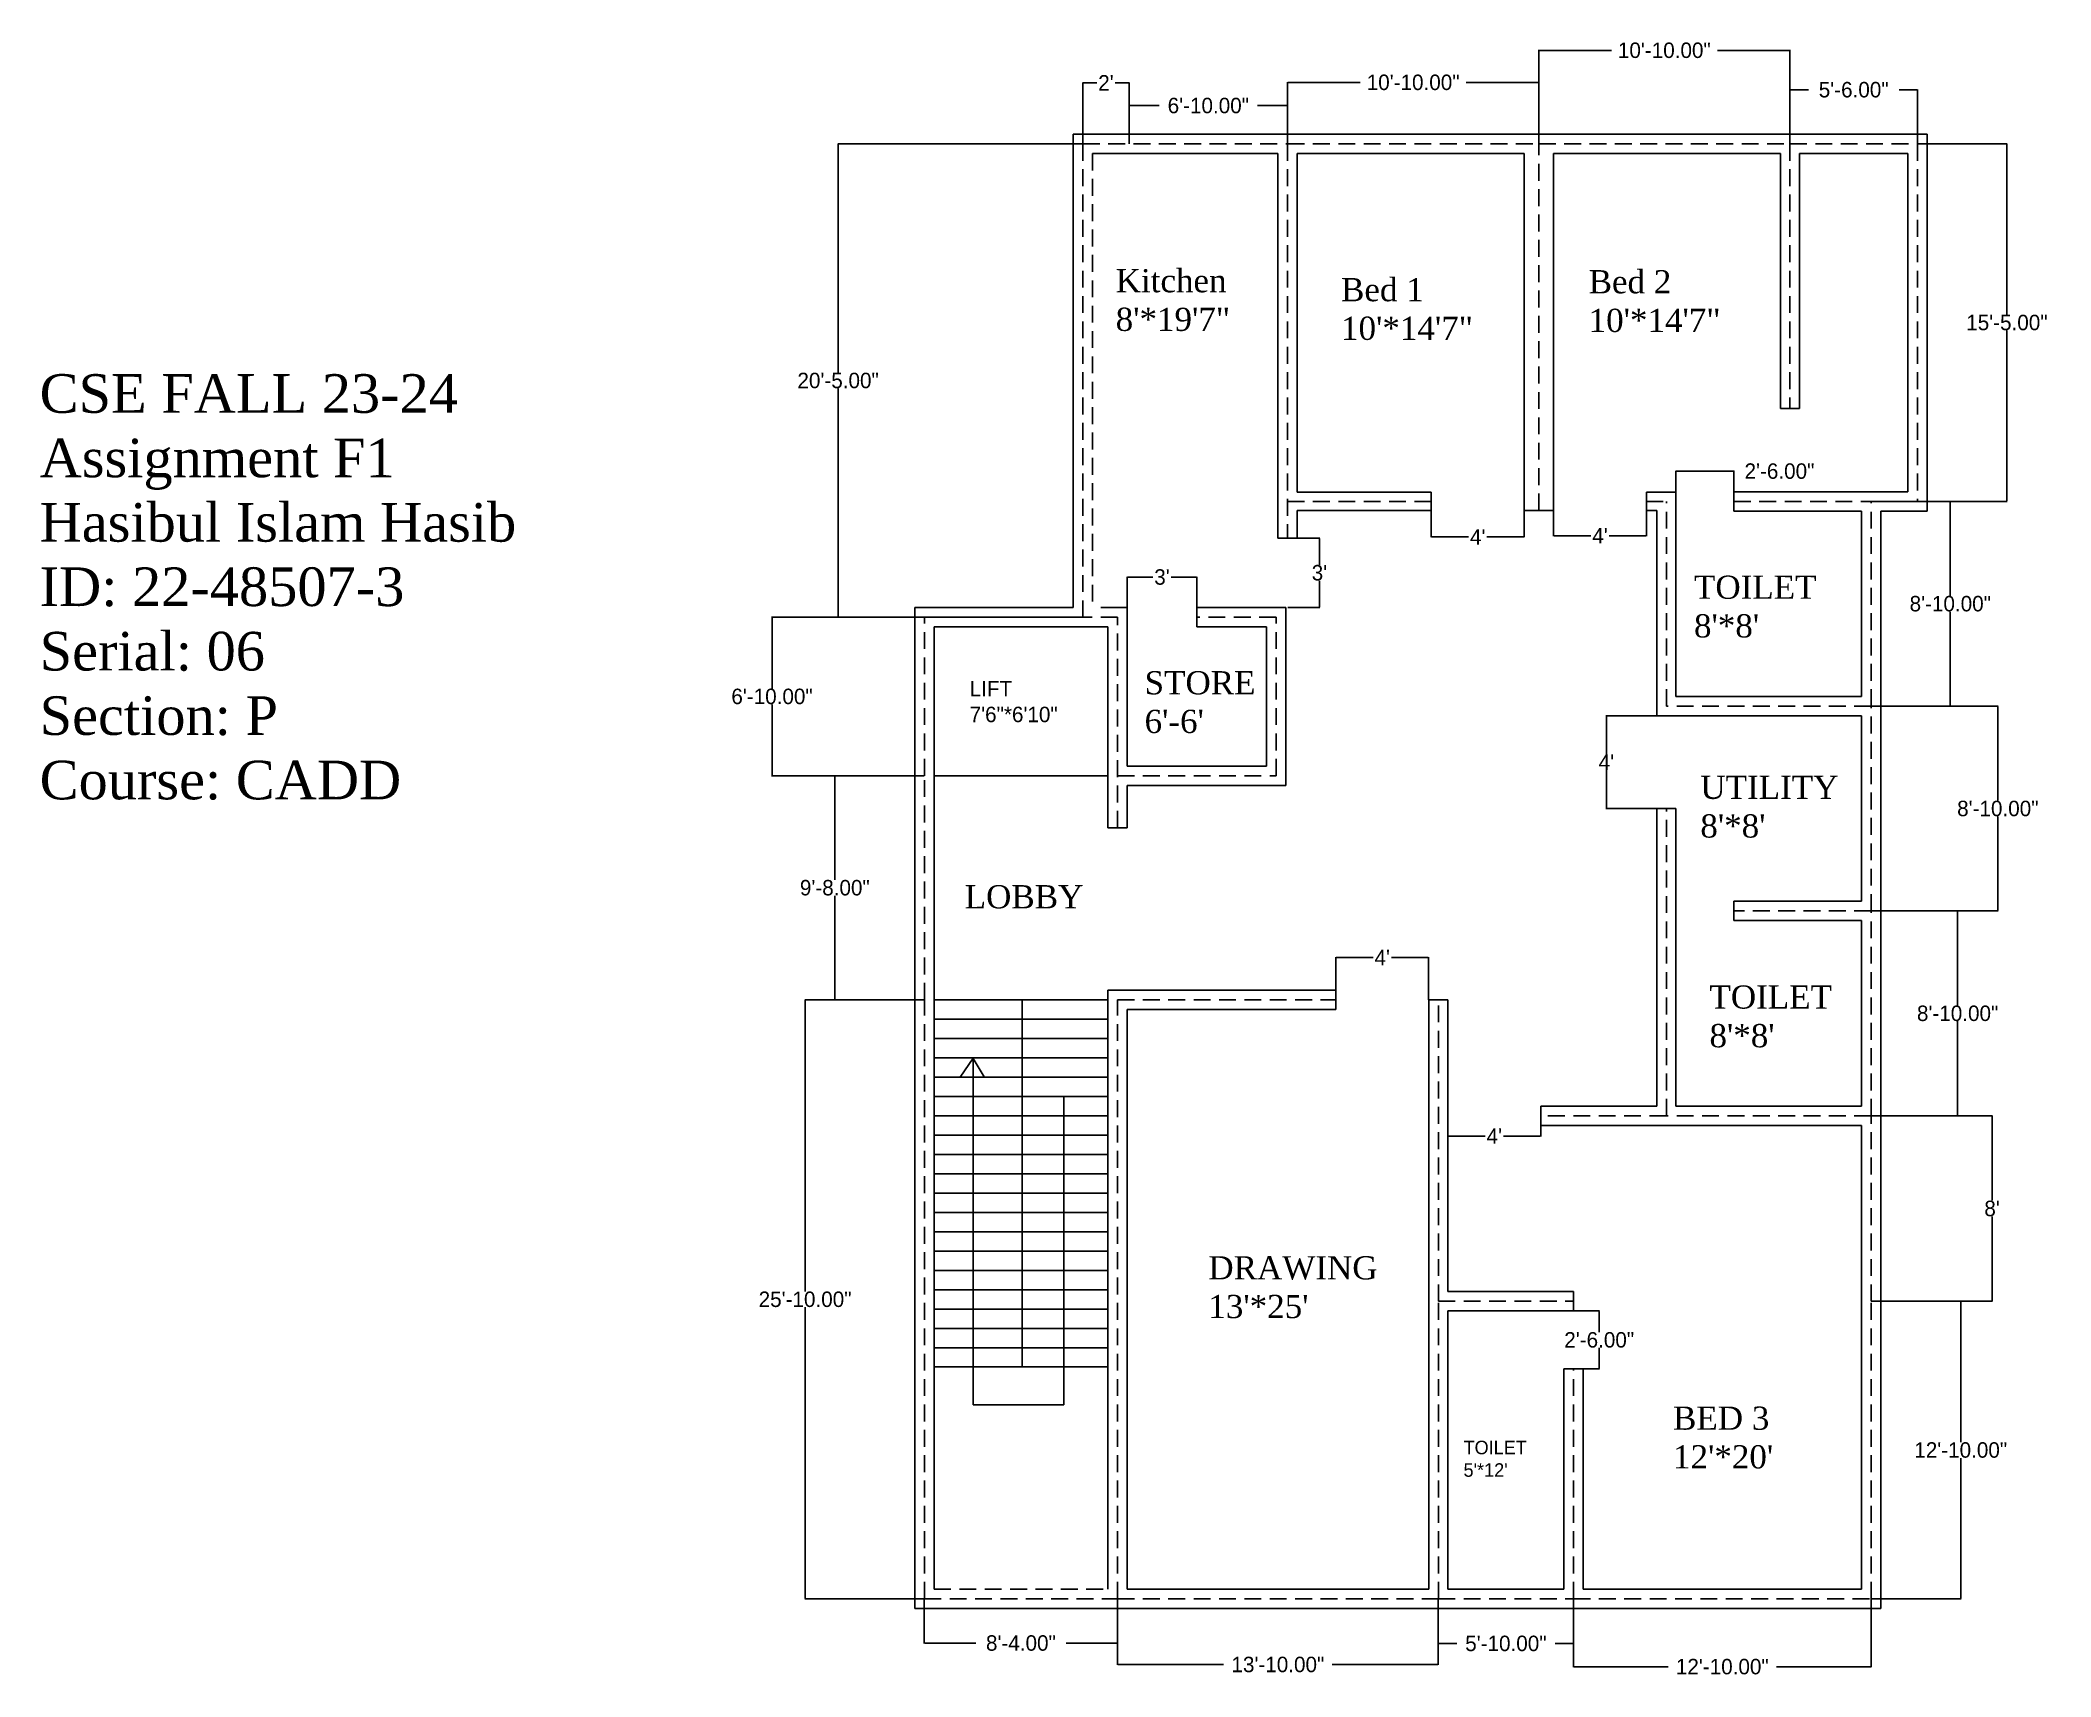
# Model space of a CAD drawing. Header units: inches. Extents: x -686 to 355, y -62 to 785.
import ezdxf

# ---------------------------------------------------------------- set-up
doc = ezdxf.new("R2010")
doc.units = ezdxf.units.IN
doc.header["$LTSCALE"] = 35
doc.header["$MEASUREMENT"] = 0
doc.linetypes.add('HIDDEN', pattern=[0.375, 0.25, -0.125])
doc.dimstyles.get("Standard").update_dxf_attribs({"dimtxt": 8, "dimasz": 0.18, "dimexe": 0.18, "dimexo": 0.0625, "dimgap": 0.09, "dimtad": 0, "dimtih": 1, "dimtoh": 1, "dimzin": 0, "dimdsep": 46, "dimlunit": 3, "dimtxsty": 'Standard', "dimcen": 0.09, "dimadec": 0, "dimazin": 0, "dimtfac": 1, "dimtofl": 0, "dimtmove": 0, "dimatfit": 3, "dimfxl": 1, "dimtolj": 1, "dimtzin": 0, "dimarcsym": 0})

# ---------------------------------------------------------------- blocks, each defined once
blk = doc.blocks.new('*D3')
at = {"color": 0, "lineweight": -2}
for p, q in [((-228.4, -21.4), (-228.4, -44.4)), ((-128.4, -21.4), (-128.4, -44.4)), ((-228.2, -44.2), (-201.8, -44.2)), ((-128.6, -44.2), (-154.9, -44.2))]:
    blk.add_line(p, q, dxfattribs=at)
at = {"color": 0}
for points in [[(-228.2, -44.2), (-228.2, -44.2), (-228.4, -44.2)], [(-128.6, -44.2), (-128.6, -44.2), (-128.4, -44.2)]]:
    blk.add_solid(points, dxfattribs=at)
at = {"layer": 'Defpoints', "color": 0}
for p in [(-228.4, -21.3), (-128.4, -21.3), (-128.4, -44.2)]:
    blk.add_point(p, dxfattribs=at)
at = {"color": 0, "insert": (-178.4, -44.2), "char_height": 8, "attachment_point": 5}
blk.add_mtext('\\A1;8\'-4.00"', dxfattribs=at)
blk = doc.blocks.new('*D4')
at = {"color": 0, "lineweight": -2}
for p, q in [((-128.4, -21.4), (-128.4, -55.5)), ((37.6, -21.4), (37.6, -55.5)), ((-128.2, -55.3), (-73.5, -55.3)), ((37.4, -55.3), (-17.3, -55.3))]:
    blk.add_line(p, q, dxfattribs=at)
at = {"color": 0}
for points in [[(-128.2, -55.3), (-128.2, -55.3), (-128.4, -55.3)], [(37.4, -55.3), (37.4, -55.3), (37.6, -55.3)]]:
    blk.add_solid(points, dxfattribs=at)
at = {"layer": 'Defpoints', "color": 0}
for p in [(-128.4, -21.4), (37.6, -21.3), (37.6, -55.3)]:
    blk.add_point(p, dxfattribs=at)
at = {"color": 0, "insert": (-45.4, -55.3), "char_height": 8, "attachment_point": 5}
blk.add_mtext('\\A1;13\'-10.00"', dxfattribs=at)
blk = doc.blocks.new('*D5')
at = {"color": 0, "lineweight": -2}
for p, q in [((37.6, -21.4), (37.6, -44.6)), ((107.6, -21.4), (107.6, -44.6)), ((37.8, -44.4), (47.2, -44.4)), ((107.4, -44.4), (98.1, -44.4))]:
    blk.add_line(p, q, dxfattribs=at)
at = {"color": 0}
for points in [[(37.8, -44.4), (37.8, -44.5), (37.6, -44.4)], [(107.4, -44.4), (107.4, -44.5), (107.6, -44.4)]]:
    blk.add_solid(points, dxfattribs=at)
at = {"layer": 'Defpoints', "color": 0}
for p in [(37.6, -21.3), (107.6, -21.3), (107.6, -44.4)]:
    blk.add_point(p, dxfattribs=at)
at = {"color": 0, "insert": (72.6, -44.4), "char_height": 8, "attachment_point": 5}
blk.add_mtext('\\A1;5\'-10.00"', dxfattribs=at)
blk = doc.blocks.new('*D6')
at = {"color": 0, "lineweight": -2}
for p, q in [((107.6, -21.4), (107.6, -56.6)), ((261.6, -21.4), (261.6, -56.6)), ((107.8, -56.4), (156.5, -56.4)), ((261.4, -56.4), (212.7, -56.4))]:
    blk.add_line(p, q, dxfattribs=at)
at = {"color": 0}
for points in [[(107.8, -56.3), (107.8, -56.4), (107.6, -56.4)], [(261.4, -56.3), (261.4, -56.4), (261.6, -56.4)]]:
    blk.add_solid(points, dxfattribs=at)
at = {"layer": 'Defpoints', "color": 0}
for p in [(107.6, -21.4), (261.6, -21.3), (261.6, -56.4)]:
    blk.add_point(p, dxfattribs=at)
at = {"color": 0, "insert": (184.6, -56.4), "char_height": 8, "attachment_point": 5}
blk.add_mtext('\\A1;12\'-10.00"', dxfattribs=at)
blk = doc.blocks.new('*D7')
at = {"color": 0, "lineweight": -2}
for p, q in [((261.7, 132.7), (308.2, 132.7)), ((308, 132.5), (308, 59.8)), ((308, -21.1), (308, 51.6)), ((261.7, -21.3), (308.2, -21.3))]:
    blk.add_line(p, q, dxfattribs=at)
at = {"color": 0}
for points in [[(308, 132.5), (308, 132.5), (308, 132.7)], [(308, -21.1), (308, -21.1), (308, -21.3)]]:
    blk.add_solid(points, dxfattribs=at)
at = {"layer": 'Defpoints', "color": 0}
for p in [(261.6, 132.7), (308, 132.7), (261.6, -21.3)]:
    blk.add_point(p, dxfattribs=at)
at = {"color": 0, "insert": (308, 55.7), "char_height": 8, "attachment_point": 5}
blk.add_mtext('\\A1;12\'-10.00"', dxfattribs=at)
blk = doc.blocks.new('*D8')
at = {"color": 0, "lineweight": -2}
for p, q in [((261.7, 228.7), (324.4, 228.7)), ((324.2, 228.5), (324.2, 184.8)), ((324.2, 132.9), (324.2, 176.6)), ((261.8, 132.7), (324.4, 132.7))]:
    blk.add_line(p, q, dxfattribs=at)
at = {"color": 0}
for points in [[(324.2, 228.5), (324.2, 228.5), (324.2, 228.7)], [(324.2, 132.9), (324.2, 132.9), (324.2, 132.7)]]:
    blk.add_solid(points, dxfattribs=at)
at = {"layer": 'Defpoints', "color": 0}
for p in [(261.6, 228.7), (324.2, 228.7), (261.7, 132.7)]:
    blk.add_point(p, dxfattribs=at)
at = {"color": 0, "insert": (324.2, 180.7), "char_height": 8, "attachment_point": 5}
blk.add_mtext("\\A1;8'", dxfattribs=at)
blk = doc.blocks.new('*D9')
at = {"color": 0, "lineweight": -2}
for p, q in [((261.7, 334.7), (306.6, 334.7)), ((306.4, 334.5), (306.4, 285.8)), ((306.4, 228.9), (306.4, 277.6)), ((261.7, 228.7), (306.6, 228.7))]:
    blk.add_line(p, q, dxfattribs=at)
at = {"color": 0}
for points in [[(306.4, 334.5), (306.5, 334.5), (306.4, 334.7)], [(306.4, 228.9), (306.5, 228.9), (306.4, 228.7)]]:
    blk.add_solid(points, dxfattribs=at)
at = {"layer": 'Defpoints', "color": 0}
for p in [(261.6, 334.7), (306.4, 334.7), (261.6, 228.7)]:
    blk.add_point(p, dxfattribs=at)
at = {"color": 0, "insert": (306.4, 281.7), "char_height": 8, "attachment_point": 5}
blk.add_mtext('\\A1;8\'-10.00"', dxfattribs=at)
blk = doc.blocks.new('*D10')
at = {"color": 0, "lineweight": -2}
for p, q in [((261.7, 440.7), (327.4, 440.7)), ((327.2, 440.5), (327.2, 391.8)), ((327.2, 334.9), (327.2, 383.6)), ((261.8, 334.7), (327.4, 334.7))]:
    blk.add_line(p, q, dxfattribs=at)
at = {"color": 0}
for points in [[(327.2, 440.5), (327.2, 440.5), (327.2, 440.7)], [(327.2, 334.9), (327.2, 334.9), (327.2, 334.7)]]:
    blk.add_solid(points, dxfattribs=at)
at = {"layer": 'Defpoints', "color": 0}
for p in [(261.6, 440.7), (327.2, 440.7), (261.7, 334.7)]:
    blk.add_point(p, dxfattribs=at)
at = {"color": 0, "insert": (327.2, 387.7), "char_height": 8, "attachment_point": 5}
blk.add_mtext('\\A1;8\'-10.00"', dxfattribs=at)
blk = doc.blocks.new('*D11')
at = {"color": 0, "lineweight": -2}
for p, q in [((261.7, 546.7), (302.8, 546.7)), ((302.6, 546.5), (302.6, 497.8)), ((302.6, 440.9), (302.6, 489.6)), ((261.8, 440.7), (302.8, 440.7))]:
    blk.add_line(p, q, dxfattribs=at)
at = {"color": 0}
for points in [[(302.6, 546.5), (302.7, 546.5), (302.6, 546.7)], [(302.6, 440.9), (302.7, 440.9), (302.6, 440.7)]]:
    blk.add_solid(points, dxfattribs=at)
at = {"layer": 'Defpoints', "color": 0}
for p in [(261.6, 546.7), (302.6, 546.7), (261.7, 440.7)]:
    blk.add_point(p, dxfattribs=at)
at = {"color": 0, "insert": (302.6, 493.7), "char_height": 8, "attachment_point": 5}
blk.add_mtext('\\A1;8\'-10.00"', dxfattribs=at)
blk = doc.blocks.new('*D12')
at = {"color": 0, "lineweight": -2}
for p, q in [((285.7, 731.7), (332.1, 731.7)), ((331.9, 731.5), (331.9, 643.3)), ((331.9, 546.9), (331.9, 635.1)), ((285.7, 546.7), (332.1, 546.7))]:
    blk.add_line(p, q, dxfattribs=at)
at = {"color": 0}
for points in [[(331.9, 731.5), (332, 731.5), (331.9, 731.7)], [(331.9, 546.9), (332, 546.9), (331.9, 546.7)]]:
    blk.add_solid(points, dxfattribs=at)
at = {"layer": 'Defpoints', "color": 0}
for p in [(285.6, 731.7), (331.9, 731.7), (285.6, 546.7)]:
    blk.add_point(p, dxfattribs=at)
at = {"color": 0, "insert": (331.9, 639.2), "char_height": 8, "attachment_point": 5}
blk.add_mtext('\\A1;15\'-5.00"', dxfattribs=at)
blk = doc.blocks.new('*D13')
at = {"color": 0, "lineweight": -2}
for p, q in [((219.6, 731.8), (219.6, 759.9)), ((219.8, 759.7), (229.2, 759.7)), ((285.4, 759.7), (276.1, 759.7)), ((285.6, 731.8), (285.6, 759.9))]:
    blk.add_line(p, q, dxfattribs=at)
at = {"color": 0}
for points in [[(219.8, 759.7), (219.8, 759.7), (219.6, 759.7)], [(285.4, 759.7), (285.4, 759.7), (285.6, 759.7)]]:
    blk.add_solid(points, dxfattribs=at)
at = {"layer": 'Defpoints', "color": 0}
for p in [(219.6, 759.7), (219.6, 731.7), (285.6, 731.7)]:
    blk.add_point(p, dxfattribs=at)
at = {"color": 0, "insert": (252.6, 759.7), "char_height": 8, "attachment_point": 5}
blk.add_mtext('\\A1;5\'-6.00"', dxfattribs=at)
blk = doc.blocks.new('*D14')
at = {"color": 0, "lineweight": -2}
for p, q in [((89.6, 731.8), (89.6, 780.3)), ((89.8, 780.1), (127.2, 780.1)), ((219.4, 780.1), (182.1, 780.1)), ((219.6, 731.8), (219.6, 780.3))]:
    blk.add_line(p, q, dxfattribs=at)
at = {"color": 0}
for points in [[(89.8, 780.1), (89.8, 780.1), (89.6, 780.1)], [(219.4, 780.1), (219.4, 780.1), (219.6, 780.1)]]:
    blk.add_solid(points, dxfattribs=at)
at = {"layer": 'Defpoints', "color": 0}
for p in [(89.6, 780.1), (89.6, 731.7), (219.6, 731.8)]:
    blk.add_point(p, dxfattribs=at)
at = {"color": 0, "insert": (154.6, 780.1), "char_height": 8, "attachment_point": 5}
blk.add_mtext('\\A1;10\'-10.00"', dxfattribs=at)
blk = doc.blocks.new('*D15')
at = {"color": 0, "lineweight": -2}
for p, q in [((-40.4, 731.8), (-40.4, 763.7)), ((-40.2, 763.5), (-2.8, 763.5)), ((89.4, 763.5), (52.1, 763.5)), ((89.6, 731.8), (89.6, 763.7))]:
    blk.add_line(p, q, dxfattribs=at)
at = {"color": 0}
for points in [[(-40.2, 763.6), (-40.2, 763.5), (-40.4, 763.5)], [(89.4, 763.6), (89.4, 763.5), (89.6, 763.5)]]:
    blk.add_solid(points, dxfattribs=at)
at = {"layer": 'Defpoints', "color": 0}
for p in [(-40.4, 763.5), (-40.4, 731.7), (89.6, 731.7)]:
    blk.add_point(p, dxfattribs=at)
at = {"color": 0, "insert": (24.6, 763.5), "char_height": 8, "attachment_point": 5}
blk.add_mtext('\\A1;10\'-10.00"', dxfattribs=at)
blk = doc.blocks.new('*D16')
at = {"color": 0, "lineweight": -2}
for p, q in [((-146.4, 731.8), (-146.4, 763.5)), ((-146.2, 763.3), (-139.1, 763.3)), ((-122.6, 763.3), (-129.6, 763.3)), ((-122.4, 731.8), (-122.4, 763.5))]:
    blk.add_line(p, q, dxfattribs=at)
at = {"color": 0}
for points in [[(-146.2, 763.3), (-146.2, 763.3), (-146.4, 763.3)], [(-122.6, 763.3), (-122.6, 763.3), (-122.4, 763.3)]]:
    blk.add_solid(points, dxfattribs=at)
at = {"layer": 'Defpoints', "color": 0}
for p in [(-122.4, 763.3), (-146.4, 731.7), (-122.4, 731.7)]:
    blk.add_point(p, dxfattribs=at)
at = {"color": 0, "insert": (-134.4, 763.3), "char_height": 8, "attachment_point": 5}
blk.add_mtext("\\A1;2'", dxfattribs=at)
blk = doc.blocks.new('*D17')
at = {"color": 0, "lineweight": -2}
for p, q in [((-122.4, 731.8), (-122.4, 751.7)), ((-122.2, 751.5), (-106.8, 751.5)), ((-40.6, 751.5), (-55.9, 751.5)), ((-40.4, 731.8), (-40.4, 751.7))]:
    blk.add_line(p, q, dxfattribs=at)
at = {"color": 0}
for points in [[(-122.2, 751.5), (-122.2, 751.5), (-122.4, 751.5)], [(-40.6, 751.5), (-40.6, 751.5), (-40.4, 751.5)]]:
    blk.add_solid(points, dxfattribs=at)
at = {"layer": 'Defpoints', "color": 0}
for p in [(-40.4, 751.5), (-122.4, 731.8), (-40.4, 731.8)]:
    blk.add_point(p, dxfattribs=at)
at = {"color": 0, "insert": (-81.4, 751.5), "char_height": 8, "attachment_point": 5}
blk.add_mtext('\\A1;6\'-10.00"', dxfattribs=at)
blk = doc.blocks.new('*D18')
at = {"color": 0, "lineweight": -2}
for p, q in [((-146.4, 731.7), (-273.2, 731.7)), ((-273, 731.5), (-273, 613.3)), ((-273, 486.9), (-273, 605.1)), ((-146.4, 486.7), (-273.2, 486.7))]:
    blk.add_line(p, q, dxfattribs=at)
at = {"color": 0}
for points in [[(-273, 731.5), (-272.9, 731.5), (-273, 731.7)], [(-273, 486.9), (-272.9, 486.9), (-273, 486.7)]]:
    blk.add_solid(points, dxfattribs=at)
at = {"layer": 'Defpoints', "color": 0}
for p in [(-273, 731.7), (-146.4, 731.7), (-146.4, 486.7)]:
    blk.add_point(p, dxfattribs=at)
at = {"color": 0, "insert": (-273, 609.2), "char_height": 8, "attachment_point": 5}
blk.add_mtext('\\A1;20\'-5.00"', dxfattribs=at)
blk = doc.blocks.new('*D19')
at = {"color": 0, "lineweight": -2}
for p, q in [((-228.4, 486.7), (-307.4, 486.7)), ((-307.2, 486.5), (-307.2, 449.8)), ((-307.2, 404.9), (-307.2, 441.6)), ((-228.4, 404.7), (-307.4, 404.7))]:
    blk.add_line(p, q, dxfattribs=at)
at = {"color": 0}
for points in [[(-307.2, 486.5), (-307.1, 486.5), (-307.2, 486.7)], [(-307.2, 404.9), (-307.1, 404.9), (-307.2, 404.7)]]:
    blk.add_solid(points, dxfattribs=at)
at = {"layer": 'Defpoints', "color": 0}
for p in [(-228.4, 486.7), (-307.2, 404.7), (-228.4, 404.7)]:
    blk.add_point(p, dxfattribs=at)
at = {"color": 0, "insert": (-307.2, 445.7), "char_height": 8, "attachment_point": 5}
blk.add_mtext('\\A1;6\'-10.00"', dxfattribs=at)
blk = doc.blocks.new('*D20')
at = {"color": 0, "lineweight": -2}
for p, q in [((-228.5, 404.7), (-274.8, 404.7)), ((-274.7, 404.5), (-274.7, 350.8)), ((-274.7, 288.9), (-274.7, 342.6)), ((-228.4, 288.7), (-274.8, 288.7))]:
    blk.add_line(p, q, dxfattribs=at)
at = {"color": 0}
for points in [[(-274.7, 404.5), (-274.6, 404.5), (-274.7, 404.7)], [(-274.7, 288.9), (-274.6, 288.9), (-274.7, 288.7)]]:
    blk.add_solid(points, dxfattribs=at)
at = {"layer": 'Defpoints', "color": 0}
for p in [(-228.4, 404.7), (-274.7, 288.7), (-228.4, 288.7)]:
    blk.add_point(p, dxfattribs=at)
at = {"color": 0, "insert": (-274.7, 346.7), "char_height": 8, "attachment_point": 5}
blk.add_mtext('\\A1;9\'-8.00"', dxfattribs=at)
blk = doc.blocks.new('*D21')
at = {"color": 0, "lineweight": -2}
for p, q in [((-228.5, 288.7), (-290.3, 288.7)), ((-290.1, 288.5), (-290.1, 137.8)), ((-290.1, -21.1), (-290.1, 129.6)), ((-228.4, -21.3), (-290.3, -21.3))]:
    blk.add_line(p, q, dxfattribs=at)
at = {"color": 0}
for points in [[(-290.2, 288.5), (-290.1, 288.5), (-290.1, 288.7)], [(-290.2, -21.1), (-290.1, -21.1), (-290.1, -21.3)]]:
    blk.add_solid(points, dxfattribs=at)
at = {"layer": 'Defpoints', "color": 0}
for p in [(-228.4, 288.7), (-290.1, -21.3), (-228.4, -21.3)]:
    blk.add_point(p, dxfattribs=at)
at = {"color": 0, "insert": (-290.1, 133.7), "char_height": 8, "attachment_point": 5}
blk.add_mtext('\\A1;25\'-10.00"', dxfattribs=at)
blk = doc.blocks.new('*D22')
at = {"color": 0, "lineweight": -2}
for p, q in [((-123.4, 486.8), (-123.4, 507.7)), ((-123.2, 507.5), (-110.1, 507.5)), ((-87.6, 507.5), (-100.6, 507.5)), ((-87.4, 486.8), (-87.4, 507.7))]:
    blk.add_line(p, q, dxfattribs=at)
at = {"color": 0}
for points in [[(-123.2, 507.6), (-123.2, 507.5), (-123.4, 507.5)], [(-87.6, 507.6), (-87.6, 507.5), (-87.4, 507.5)]]:
    blk.add_solid(points, dxfattribs=at)
at = {"layer": 'Defpoints', "color": 0}
for p in [(-87.4, 507.5), (-123.4, 486.7), (-87.4, 486.7)]:
    blk.add_point(p, dxfattribs=at)
at = {"color": 0, "insert": (-105.4, 507.5), "char_height": 8, "attachment_point": 5}
blk.add_mtext("\\A1;3'", dxfattribs=at)
blk = doc.blocks.new('*D23')
at = {"color": 0, "lineweight": -2}
for p, q in [((-40.3, 527.7), (-23.7, 527.7)), ((-23.9, 527.5), (-23.9, 513.8)), ((-23.9, 491.9), (-23.9, 505.6)), ((-40.3, 491.7), (-23.7, 491.7))]:
    blk.add_line(p, q, dxfattribs=at)
at = {"color": 0}
for points in [[(-23.9, 527.5), (-23.8, 527.5), (-23.9, 527.7)], [(-23.9, 491.9), (-23.8, 491.9), (-23.9, 491.7)]]:
    blk.add_solid(points, dxfattribs=at)
at = {"layer": 'Defpoints', "color": 0}
for p in [(-40.4, 527.7), (-40.4, 491.7), (-23.9, 491.7)]:
    blk.add_point(p, dxfattribs=at)
at = {"color": 0, "insert": (-23.9, 509.7), "char_height": 8, "attachment_point": 5}
blk.add_mtext("\\A1;3'", dxfattribs=at)
blk = doc.blocks.new('*D30')
at = {"color": 0, "lineweight": -2}
for p, q in [((-15.4, 288.8), (-15.4, 310.8)), ((-15.2, 310.6), (3.9, 310.6)), ((32.4, 310.6), (13.4, 310.6)), ((32.6, 288.8), (32.6, 310.8))]:
    blk.add_line(p, q, dxfattribs=at)
at = {"color": 0}
for points in [[(-15.2, 310.7), (-15.2, 310.6), (-15.4, 310.6)], [(32.4, 310.7), (32.4, 310.6), (32.6, 310.6)]]:
    blk.add_solid(points, dxfattribs=at)
at = {"layer": 'Defpoints', "color": 0}
for p in [(32.6, 310.6), (-15.4, 288.7), (32.6, 288.7)]:
    blk.add_point(p, dxfattribs=at)
at = {"color": 0, "insert": (8.6, 310.6), "char_height": 8, "attachment_point": 5}
blk.add_mtext("\\A1;4'", dxfattribs=at)
blk = doc.blocks.new('*D31')
at = {"color": 0, "lineweight": -2}
for p, q in [((42.6, 288.6), (42.6, 218)), ((90.6, 228.6), (90.6, 218)), ((42.8, 218.2), (61.9, 218.2)), ((90.4, 218.2), (71.4, 218.2))]:
    blk.add_line(p, q, dxfattribs=at)
at = {"color": 0}
for points in [[(42.8, 218.2), (42.8, 218.2), (42.6, 218.2)], [(90.4, 218.2), (90.4, 218.2), (90.6, 218.2)]]:
    blk.add_solid(points, dxfattribs=at)
at = {"layer": 'Defpoints', "color": 0}
for p in [(42.6, 288.7), (90.6, 228.7), (42.6, 218.2)]:
    blk.add_point(p, dxfattribs=at)
at = {"color": 0, "insert": (66.6, 218.2), "char_height": 8, "attachment_point": 5}
blk.add_mtext("\\A1;4'", dxfattribs=at)
blk = doc.blocks.new('*D34')
at = {"color": 0, "lineweight": -2}
for p, q in [((107.7, 127.7), (121, 127.7)), ((120.9, 127.5), (120.9, 116.8)), ((120.9, 97.9), (120.9, 108.6)), ((107.7, 97.7), (121, 97.7))]:
    blk.add_line(p, q, dxfattribs=at)
at = {"color": 0}
for points in [[(120.8, 127.5), (120.9, 127.5), (120.9, 127.7)], [(120.8, 97.9), (120.9, 97.9), (120.9, 97.7)]]:
    blk.add_solid(points, dxfattribs=at)
at = {"layer": 'Defpoints', "color": 0}
for p in [(107.6, 127.7), (107.6, 97.7), (120.9, 97.7)]:
    blk.add_point(p, dxfattribs=at)
at = {"color": 0, "insert": (120.9, 112.7), "char_height": 8, "attachment_point": 5}
blk.add_mtext('\\A1;2\'-6.00"', dxfattribs=at)
blk = doc.blocks.new('*D35')
at = {"color": 0, "lineweight": -2}
for p, q in [((34, 542), (34, 528.1)), ((82, 542), (82, 528.1)), ((34.1, 528.3), (53.2, 528.3)), ((81.8, 528.3), (62.7, 528.3))]:
    blk.add_line(p, q, dxfattribs=at)
at = {"color": 0}
for points in [[(34.1, 528.3), (34.1, 528.2), (34, 528.3)], [(81.8, 528.3), (81.8, 528.2), (82, 528.3)]]:
    blk.add_solid(points, dxfattribs=at)
at = {"layer": 'Defpoints', "color": 0}
for p in [(34, 542), (82, 542), (34, 528.3)]:
    blk.add_point(p, dxfattribs=at)
at = {"color": 0, "insert": (58, 528.3), "char_height": 8, "attachment_point": 5}
blk.add_mtext("\\A1;4'", dxfattribs=at)
blk = doc.blocks.new('*D37')
at = {"color": 0, "lineweight": -2}
for p, q in [((97.3, 542), (97.3, 528.7)), ((145.3, 542), (145.3, 528.7)), ((97.5, 528.9), (116.5, 528.9)), ((145.1, 528.9), (126, 528.9))]:
    blk.add_line(p, q, dxfattribs=at)
at = {"color": 0}
for points in [[(97.5, 528.9), (97.5, 528.8), (97.3, 528.9)], [(145.1, 528.9), (145.1, 528.8), (145.3, 528.9)]]:
    blk.add_solid(points, dxfattribs=at)
at = {"layer": 'Defpoints', "color": 0}
for p in [(97.3, 542), (145.3, 542), (145.3, 528.9)]:
    blk.add_point(p, dxfattribs=at)
at = {"color": 0, "insert": (121.3, 528.9), "char_height": 8, "attachment_point": 5}
blk.add_mtext("\\A1;4'", dxfattribs=at)
blk = doc.blocks.new('*D38')
at = {"color": 0, "lineweight": -2}
for p, q in [((160.6, 551.4), (160.6, 562.5)), ((160.8, 562.3), (190.4, 562.3)), ((190.6, 551.8), (190.6, 562.5)), ((190.6, 562.3), (190.8, 562.3))]:
    blk.add_line(p, q, dxfattribs=at)
at = {"color": 0}
for points in [[(160.8, 562.3), (160.8, 562.3), (160.6, 562.3)], [(190.4, 562.3), (190.4, 562.3), (190.6, 562.3)]]:
    blk.add_solid(points, dxfattribs=at)
at = {"layer": 'Defpoints', "color": 0}
for p in [(190.6, 562.3), (190.6, 551.7), (160.6, 551.4)]:
    blk.add_point(p, dxfattribs=at)
at = {"color": 0, "insert": (214.2, 562.3), "char_height": 8, "attachment_point": 5}
blk.add_mtext('\\A1;2\'-6.00"', dxfattribs=at)
blk = doc.blocks.new('*D39')
at = {"color": 0, "lineweight": -2}
for p, q in [((150.6, 435.7), (124.4, 435.7)), ((124.6, 435.5), (124.6, 415.8)), ((124.6, 387.9), (124.6, 407.6)), ((150.6, 387.7), (124.4, 387.7))]:
    blk.add_line(p, q, dxfattribs=at)
at = {"color": 0}
for points in [[(124.6, 435.5), (124.6, 435.5), (124.6, 435.7)], [(124.6, 387.9), (124.6, 387.9), (124.6, 387.7)]]:
    blk.add_solid(points, dxfattribs=at)
at = {"layer": 'Defpoints', "color": 0}
for p in [(150.6, 435.7), (124.6, 387.7), (150.6, 387.7)]:
    blk.add_point(p, dxfattribs=at)
at = {"color": 0, "insert": (124.6, 411.7), "char_height": 8, "attachment_point": 5}
blk.add_mtext("\\A1;4'", dxfattribs=at)

msp = doc.modelspace()

# ---------------------------------------------------------------- linework, layer by layer
for p, q in [((-151.37, 731.701), (-151.37, 736.701)), ((-151.37, 736.701), (-146.37, 736.701)), ((-151.37, 731.701), (-151.37, 491.701)), ((-146.37, 736.701), (-40.37, 736.701)), ((-40.37, 736.701), (89.63, 736.701)), ((89.63, 736.701), (219.63, 736.701)), ((219.63, 736.701), (285.63, 736.701)), ((285.63, 736.701), (290.63, 736.701)), ((290.63, 736.701), (290.63, 731.701)), ((290.63, 731.701), (290.63, 546.701)), ((-45.37, 726.701), (-141.37, 726.701)), ((-45.37, 726.701), (-45.37, 527.701)), ((-35.37, 551.369), (-35.37, 726.701)), ((81.968, 726.701), (-35.37, 726.701)), ((81.968, 726.701), (81.968, 542.033)), ((97.291, 542.033), (97.291, 726.701)), ((214.63, 726.701), (97.291, 726.701)), ((214.63, 726.701), (214.63, 594.701)), ((280.63, 726.701), (224.63, 726.701)), ((224.63, 594.701), (224.63, 726.701)), ((280.63, 551.701), (280.63, 726.701)), ((214.63, 594.701), (224.63, 594.701)), ((280.63, 551.701), (190.63, 551.701)), ((190.63, 551.701), (190.63, 541.701)), ((256.63, 551.701), (280.63, 551.701)), ((-35.37, 551.369), (33.97, 551.369)), ((-35.37, 527.701), (-35.37, 542.033)), ((-35.37, 542.033), (33.97, 542.033)), ((33.97, 551.369), (33.97, 541.971)), ((81.968, 542.033), (97.291, 542.033)), ((145.319, 551.369), (145.29, 542.033)), ((145.29, 542.033), (150.63, 542.033)), ((160.63, 551.369), (145.319, 551.369)), ((150.63, 542.033), (150.63, 440.701)), ((160.63, 546.701), (160.63, 551.369)), ((160.63, 445.701), (160.63, 546.701)), ((190.63, 541.701), (256.63, 541.701)), ((256.63, 541.701), (256.63, 445.701)), ((266.63, 440.701), (266.63, 541.701)), ((285.63, 541.701), (266.63, 541.701)), ((285.63, 541.701), (290.63, 541.701)), ((290.63, 546.701), (290.63, 541.701)), ((-45.37, 527.701), (-35.37, 527.701)), ((-228.37, 491.701), (-233.37, 491.701)), ((-233.37, 491.701), (-233.37, 486.701)), ((-151.37, 491.701), (-228.37, 491.701)), ((-128.37, 491.701), (-123.37, 491.701)), ((-123.37, 491.701), (-123.37, 486.701)), ((-87.37, 481.701), (-87.37, 491.701)), ((-87.37, 491.701), (-41.37, 491.701)), ((-46.37, 491.701), (-41.37, 491.701)), ((-41.37, 491.701), (-41.37, 399.701)), ((-233.37, 404.701), (-233.37, 486.701)), ((-223.37, 404.701), (-223.37, 481.701)), ((-146.37, 481.701), (-223.37, 481.701)), ((-133.37, 481.701), (-146.37, 481.701)), ((-133.37, 377.701), (-133.37, 481.701)), ((-123.37, 409.701), (-123.37, 486.701)), ((-51.37, 481.701), (-87.37, 481.701)), ((-51.37, 409.701), (-51.37, 481.701)), ((150.63, 440.701), (150.63, 435.701)), ((256.63, 445.701), (160.63, 445.701)), ((266.63, 334.701), (266.63, 440.701)), ((150.63, 435.701), (256.63, 435.701)), ((256.63, 435.701), (256.63, 339.701)), ((-123.37, 409.701), (-51.37, 409.701)), ((-123.37, 409.701), (-51.37, 409.701)), ((-233.37, 288.701), (-233.37, 404.701)), ((-223.37, 288.701), (-223.37, 404.701)), ((-223.37, 404.701), (-133.37, 404.701)), ((-41.37, 399.701), (-123.37, 399.701)), ((-123.37, 399.701), (-123.37, 377.701)), ((160.63, 387.701), (150.63, 387.701)), ((150.63, 387.701), (150.63, 233.701)), ((160.63, 233.701), (160.63, 387.701)), ((-123.37, 377.701), (-133.37, 377.701)), ((256.63, 339.701), (190.63, 339.701)), ((190.63, 339.701), (190.63, 329.701)), ((266.63, 228.701), (266.63, 334.701)), ((190.63, 329.701), (256.63, 329.701)), ((256.63, 329.701), (256.63, 233.701)), ((-133.37, 288.701), (-133.37, 293.701)), ((-133.37, 293.701), (-15.37, 293.701)), ((-15.37, 293.701), (-15.37, 283.701)), ((-233.37, -21.299), (-233.37, 288.701)), ((-223.37, -16.299), (-223.37, 288.701)), ((-133.37, 288.701), (-223.37, 288.701)), ((-177.8, 288.24), (-177.8, 98.674)), ((-133.37, -16.299), (-133.37, 288.701)), ((-15.37, 283.701), (-123.37, 283.701)), ((-123.37, 283.701), (-123.37, -16.299)), ((32.63, -16.299), (32.63, 288.701)), ((32.63, 288.701), (42.63, 288.701)), ((42.63, 288.701), (42.63, 137.701)), ((-133.37, 278.701), (-223.37, 278.701)), ((-133.37, 268.701), (-223.37, 268.701)), ((-133.37, 258.701), (-223.37, 258.701)), ((-203.142, 258.552), (-209.841, 248.629)), ((-203.132, 79.183), (-203.132, 258.411)), ((-203.132, 258.411), (-197.435, 248.877)), ((-133.37, 248.701), (-223.37, 248.701)), ((-133.37, 238.701), (-223.37, 238.701)), ((-156.145, 238.175), (-156.145, 79.183)), ((150.63, 233.701), (90.63, 233.701)), ((90.63, 233.701), (90.63, 223.701)), ((256.63, 233.701), (160.63, 233.701)), ((-133.37, 228.701), (-223.37, 228.701)), ((-133.37, 218.701), (-223.37, 218.701)), ((100.28, 223.701), (256.63, 223.701)), ((256.63, 223.701), (256.63, -16.299)), ((266.63, 132.701), (266.63, 228.701)), ((-133.37, 208.701), (-223.37, 208.701)), ((-133.37, 198.701), (-223.37, 198.701)), ((-133.37, 188.701), (-223.37, 188.701)), ((-133.37, 178.701), (-223.37, 178.701)), ((-133.37, 168.701), (-223.37, 168.701)), ((-133.37, 158.701), (-223.37, 158.701)), ((-133.37, 148.701), (-223.37, 148.701)), ((-133.37, 138.701), (-223.37, 138.701)), ((42.63, 137.701), (107.63, 137.701)), ((107.63, 137.701), (107.63, 127.701)), ((-133.37, 128.701), (-223.37, 128.701)), ((107.63, 127.701), (42.63, 127.701)), ((42.63, 127.701), (42.63, -16.299)), ((256.63, -16.299), (256.63, 132.701)), ((266.63, -21.299), (266.63, 132.701)), ((-133.37, 118.701), (-223.37, 118.701)), ((-133.37, 108.701), (-223.37, 108.701)), ((-133.37, 98.701), (-223.37, 98.701)), ((102.63, -16.299), (102.63, 97.701)), ((102.63, 97.701), (112.63, 97.701)), ((112.63, 97.701), (112.63, -16.299)), ((-156.145, 79.183), (-203.132, 79.183)), ((-123.37, -16.299), (32.63, -16.299)), ((42.63, -16.299), (102.63, -16.299)), ((112.63, -16.299), (256.63, -16.299)), ((-233.37, -21.299), (-233.37, -26.299)), ((-233.37, -26.299), (-228.37, -26.299)), ((-228.37, -26.299), (-128.37, -26.299)), ((-128.37, -26.299), (37.63, -26.299)), ((37.63, -26.299), (107.63, -26.299)), ((107.63, -26.299), (261.63, -26.299)), ((261.63, -26.299), (266.63, -26.299)), ((266.63, -26.299), (266.63, -21.299))]:
    msp.add_line(p, q)
at = {"linetype": 'HIDDEN'}
for p, q in [((-146.37, 731.701), (-146.37, 486.701)), ((-146.37, 731.701), (-40.37, 731.701)), ((-146.37, 731.701), (-122.37, 731.701)), ((-40.37, 731.701), (89.63, 731.701)), ((-40.37, 731.701), (-40.37, 527.701)), ((89.575, 542.031), (89.63, 731.701)), ((89.63, 731.701), (219.63, 731.701)), ((219.63, 731.701), (285.63, 731.701)), ((219.63, 731.701), (219.63, 594.701)), ((285.63, 731.701), (285.63, 546.701)), ((-141.37, 726.701), (-141.37, 491.701)), ((-141.37, 726.701), (-141.37, 491.701)), ((-141.37, 726.701), (-45.37, 726.701)), ((-45.37, 726.701), (-141.37, 726.701)), ((-45.37, 726.701), (-45.37, 527.701)), ((-35.37, 726.701), (81.968, 726.701)), ((-35.37, 726.701), (-35.37, 551.369)), ((81.968, 726.701), (-35.37, 726.701)), ((81.968, 546.701), (81.968, 726.701)), ((97.291, 726.701), (214.63, 726.701)), ((97.291, 546.701), (97.291, 726.701)), ((214.63, 726.701), (97.291, 726.701)), ((214.63, 726.701), (214.63, 594.701)), ((224.63, 726.701), (280.63, 726.701)), ((280.63, 726.701), (224.63, 726.701)), ((224.63, 726.701), (224.63, 594.701)), ((280.63, 726.701), (280.63, 551.701)), ((280.63, 551.701), (280.63, 726.701)), ((190.63, 551.701), (261.63, 551.701)), ((256.63, 551.701), (280.63, 551.701)), ((280.63, 551.701), (261.63, 551.701)), ((-40.37, 546.701), (33.97, 546.701)), ((-35.37, 542.033), (-35.37, 527.701)), ((145.29, 542.033), (150.63, 542.033)), ((145.304, 546.701), (155.63, 546.701)), ((150.63, 440.701), (150.63, 542.033)), ((155.63, 440.701), (155.63, 546.701)), ((160.63, 445.701), (160.63, 546.701)), ((190.63, 546.701), (261.63, 546.701)), ((190.63, 541.701), (256.63, 541.701)), ((256.63, 445.701), (256.63, 541.701)), ((256.63, 445.701), (256.63, 541.701)), ((256.63, 445.701), (256.63, 541.701)), ((261.63, 440.701), (261.63, 546.701)), ((285.63, 546.701), (261.63, 546.701)), ((-128.37, 491.701), (-141.37, 491.701)), ((-46.37, 491.701), (-87.37, 491.701)), ((-228.37, 404.701), (-228.37, 486.701)), ((-146.37, 486.701), (-228.37, 486.701)), ((-128.37, 486.701), (-146.37, 486.701)), ((-128.37, 377.701), (-128.37, 486.701)), ((-46.37, 486.701), (-87.37, 486.701)), ((-46.37, 404.701), (-46.37, 486.701)), ((-41.37, 404.701), (-41.37, 486.701)), ((261.63, 440.701), (155.63, 440.701)), ((256.63, 445.701), (160.63, 445.701)), ((261.63, 334.701), (261.63, 440.701)), ((256.63, 435.701), (155.63, 435.701)), ((256.63, 339.701), (256.63, 435.701)), ((-228.37, 288.701), (-228.37, 404.701)), ((-128.37, 404.701), (-46.37, 404.701)), ((-123.37, 377.701), (-123.37, 399.701)), ((-123.37, 399.701), (-46.37, 399.701)), ((155.63, 228.701), (155.63, 387.701)), ((150.63, 233.701), (150.63, 372.701)), ((150.63, 233.701), (150.63, 372.701)), ((150.63, 233.701), (150.63, 372.701)), ((160.63, 233.701), (160.63, 372.701)), ((256.63, 339.701), (190.63, 339.701)), ((261.63, 334.701), (190.63, 334.701)), ((261.63, 228.701), (261.63, 334.701)), ((256.63, 329.701), (190.63, 329.701)), ((256.63, 233.701), (256.63, 329.701)), ((-128.37, 293.701), (-20.37, 293.701)), ((-228.37, -21.299), (-228.37, 288.701)), ((-128.37, -21.299), (-128.37, 288.701)), ((-128.37, 288.701), (-15.37, 288.701)), ((-123.37, -16.299), (-123.37, 283.701)), ((-123.37, 283.701), (-20.37, 283.701)), ((32.63, 132.701), (32.63, 288.701)), ((37.63, 132.701), (37.63, 288.701)), ((42.63, 137.701), (42.63, 288.701)), ((150.63, 233.701), (95.63, 233.701)), ((95.63, 233.701), (150.63, 233.701)), ((256.63, 233.701), (160.63, 233.701)), ((160.63, 233.701), (256.63, 233.701)), ((155.63, 228.701), (90.63, 228.701)), ((256.63, 223.701), (90.63, 223.701)), ((155.63, 223.701), (95.63, 223.701)), ((155.63, 223.701), (95.63, 223.701)), ((155.63, 223.701), (95.63, 223.701)), ((261.63, 228.701), (155.63, 228.701)), ((256.63, 223.701), (155.63, 223.701)), ((256.63, 132.701), (256.63, 223.701)), ((256.63, 132.701), (256.63, 223.701)), ((261.63, 132.701), (261.63, 228.701)), ((42.63, 137.701), (107.63, 137.701)), ((42.63, 137.701), (107.63, 137.701)), ((42.63, 137.701), (107.63, 137.701)), ((32.63, -16.299), (32.63, 132.701)), ((37.63, -21.299), (37.63, 132.701)), ((37.63, 132.701), (107.63, 132.701)), ((37.63, -21.299), (37.63, 132.701)), ((42.63, -16.299), (42.63, 127.701)), ((42.63, 127.701), (107.63, 127.701)), ((256.63, -16.299), (256.63, 132.701)), ((256.63, -16.299), (256.63, 132.701)), ((261.63, -21.299), (261.63, 132.701)), ((107.63, -21.299), (107.63, 97.701)), ((102.63, -16.299), (102.63, 90.701)), ((112.63, -16.299), (112.63, 90.701)), ((-223.37, -16.299), (-133.37, -16.299)), ((-123.37, -16.299), (32.63, -16.299)), ((42.63, -16.299), (102.63, -16.299)), ((112.63, -16.299), (256.63, -16.299)), ((-228.37, -21.299), (-128.37, -21.299)), ((-128.37, -21.299), (37.63, -21.299)), ((37.63, -21.299), (107.63, -21.299)), ((107.63, -21.299), (261.63, -21.299))]:
    msp.add_line(p, q, dxfattribs=at)

# ---------------------------------------------------------------- texts
at = {"attachment_point": 1}
for s, insert, char_height, width in [('{\\fTimes New Roman|b0|i0|c0|p18;Kitchen\\P8\'*19\'7"}', (-129.357, 666.904), 12, 56.76875), ('{\\fTimes New Roman|b0|i0|c0|p18;Bed 2\\P10\'*14\'7"}', (115.416, 666.358), 12, 56.76875), ('{\\fTimes New Roman|b0|i0|c0|p18;Bed 1\\P10\'*14\'7"}', (-12.726, 662.27), 12, 56.76875), ('{\\fTimes New Roman|b0|i0|c0|p18;\\C7;CSE FALL 23-24\\PAssignment F1\\PHasibul Islam Hasib     \\PID: 22-48507-3\\PSerial: 06\\PSection: P\\PCourse: CADD}', (-686.255, 612.525), 20, 280.93494), ("{\\fTimes New Roman|b0|i0|c0|p18;TOILET\\P8'*8'}", (169.945, 508.266), 12, 56.76875), ("{\\fTimes New Roman|b0|i0|c0|p18;STORE\\P6'-6'}", (-114.395, 458.82), 12, 56.76875), ('LIFT\\P7\'6"*6\'10"', (-204.939, 453.751), 8, 56.76875), ("{\\fTimes New Roman|b0|i0|c0|p18;UTILITY\\P8'*8'}", (173.235, 404.701), 12, 56.76875), ('{\\fTimes New Roman|b0|i0|c0|p18;LOBBY}', (-207.494, 348.073), 12, 56.76875), ("{\\fTimes New Roman|b0|i0|c0|p18;TOILET\\P8'*8'}", (177.949, 296.178), 12, 56.76875), ("{\\fTimes New Roman|b0|i0|c0|p18;DRAWING\\P13'*25'}", (-81.398, 156.032), 12, 56.76875), ("{\\fTimes New Roman|b0|i0|c0|p18;BED 3\\P12'*20'}", (159.094, 78.217), 12, 56.76875), ("TOILET\\P5'*12'", (50.675, 60.545), 7, 56.76875)]:
    msp.add_mtext(s, dxfattribs=dict(at, insert=insert, char_height=char_height, width=width))

# ---------------------------------------------------------------- dimensions: what is measured, and where the dimension line sits
for base, p1, p2, picture, middle in [((89.63, 780.099), (219.63, 731.763), (89.63, 731.701), '*D14', (154.63, 780.099)), ((-122.37, 763.295), (-146.37, 731.701), (-122.37, 731.701), '*D16', (-134.37, 763.295)), ((-40.37, 763.533), (89.63, 731.701), (-40.37, 731.701), '*D15', (24.63, 763.533)), ((219.63, 759.711), (285.63, 731.701), (219.63, 731.701), '*D13', (252.63, 759.711)), ((-40.37, 751.485), (-122.37, 731.763), (-40.37, 731.763), '*D17', (-81.37, 751.485)), ((190.63, 562.304), (160.63, 551.369), (190.63, 551.701), '*D38', (214.233, 562.304)), ((33.97, 528.265), (81.968, 542.033), (33.97, 542.033), '*D35', (57.969, 528.265)), ((145.29, 528.864), (97.291, 542.033), (145.29, 542.033), '*D37', (121.29, 528.864)), ((-87.37, 507.547), (-123.37, 486.701), (-87.37, 486.701), '*D22', (-105.37, 507.547)), ((32.63, 310.633), (-15.37, 288.701), (32.63, 288.701), '*D30', (8.63, 310.633)), ((42.63, 218.193), (90.63, 228.701), (42.63, 288.701), '*D31', (66.63, 218.193)), ((-128.37, -44.218), (-228.37, -21.299), (-128.37, -21.299), '*D3', (-178.37, -44.218)), ((37.63, -55.318), (-128.37, -21.362), (37.63, -21.299), '*D4', (-45.37, -55.318)), ((107.63, -44.438), (37.63, -21.299), (107.63, -21.299), '*D5', (72.63, -44.438)), ((261.63, -56.379), (107.63, -21.362), (261.63, -21.299), '*D6', (184.63, -56.379))]:
    dim = msp.add_linear_dim(base=base, p1=p1, p2=p2, dimstyle='Standard')
    dim.commit()
    dim.dimension.update_dxf_attribs({"geometry": picture, "text_midpoint": middle})
for base, p1, p2, picture, middle in [((-272.971, 731.701), (-146.37, 486.701), (-146.37, 731.701), '*D18', (-272.971, 609.201)), ((331.945, 731.701), (285.63, 546.701), (285.63, 731.701), '*D12', (331.945, 639.201)), ((302.626, 546.701), (261.692, 440.701), (261.63, 546.701), '*D11', (302.626, 493.701)), ((-23.878, 491.701), (-40.37, 527.701), (-40.37, 491.701), '*D23', (-23.878, 509.701)), ((-307.171, 404.701), (-228.37, 486.701), (-228.37, 404.701), '*D19', (-307.171, 445.701)), ((327.185, 440.701), (261.692, 334.701), (261.63, 440.701), '*D10', (327.185, 387.701)), ((124.592, 387.701), (150.63, 435.701), (150.63, 387.701), '*D39', (124.592, 411.701)), ((-274.666, 288.701), (-228.433, 404.701), (-228.37, 288.701), '*D20', (-274.666, 346.701)), ((306.438, 334.701), (261.63, 228.701), (261.63, 334.701), '*D9', (306.438, 281.701)), ((-290.134, -21.299), (-228.433, 288.701), (-228.37, -21.299), '*D21', (-290.134, 133.701)), ((324.219, 228.701), (261.692, 132.701), (261.63, 228.701), '*D8', (324.219, 180.701)), ((120.86, 97.701), (107.63, 127.701), (107.63, 97.701), '*D34', (120.86, 112.701)), ((307.992, 132.701), (261.63, -21.299), (261.63, 132.701), '*D7', (307.992, 55.701))]:
    dim = msp.add_linear_dim(base=base, p1=p1, p2=p2, angle=90, dimstyle='Standard')
    dim.commit()
    dim.dimension.update_dxf_attribs({"geometry": picture, "text_midpoint": middle})

doc.saveas('drawing.dxf')
